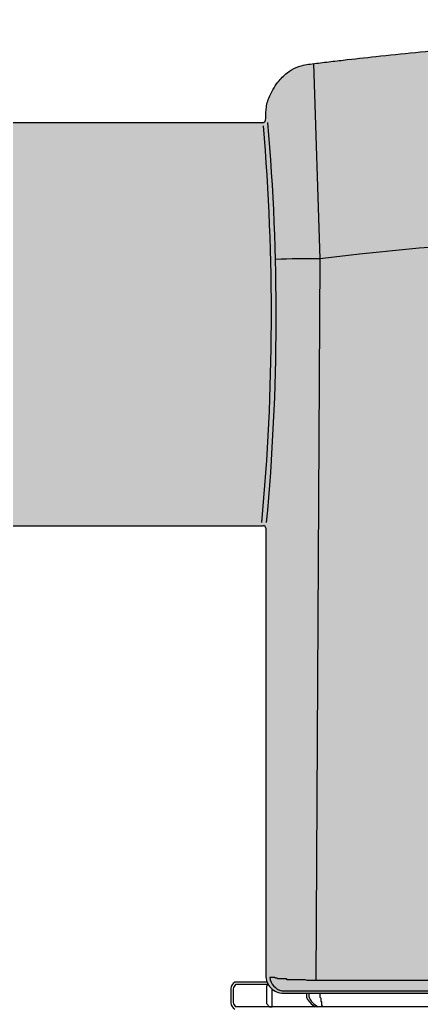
# Model space of a CAD drawing. Header units: millimetres. Extents: x 8076 to 10926, y 4783 to 8520.
# Drawn here: x 8438.7 to 8582.6, y 6090.6 to 6445 of the extents above; entities that cross this region are included whole.
import ezdxf

# ---------------------------------------------------------------- set-up
doc = ezdxf.new("R2010")
doc.units = ezdxf.units.MM

# ---------------------------------------------------------------- blocks, each defined once
blk = doc.blocks.new('747701')
at = {"linetype": 'Continuous', "true_color": 0xffa200}
h = blk.add_hatch(color=40, dxfattribs=at)
h.dxf.hatch_style = 1
edge = h.paths.add_edge_path(flags=17)
edge.add_spline(control_points=[(22.29795847482672, 111.4097741576305), (20.91423759124005, 111.3940860716521), (19.53085281884152, 111.371563397779), (15.48228544449114, 111.2815135533803), (12.8176566789524, 111.1888294176011), (8.823850627602383, 110.964291295984), (7.493105082818261, 110.875192285596), (4.833087134691709, 110.662576999849), (3.503082760777829, 110.5355835707682), (0.8540780294209753, 110.2656547433747), (-0.4648784410514963, 110.1282902816363), (-2.879016672417492, 109.8709904969851), (-3.973637219176226, 109.7514877577295), (-5.620476504653197, 109.5646850483265), (-6.170240891461731, 109.5011593613435), (-6.996654465476695, 109.4035797495342), (-7.272420148923743, 109.3706713647778), (-7.717323095544232, 109.316974796619), (-7.88523707706463, 109.2971910555618), (-8.05486476093985, 109.2763341873439)], knot_values=[7.241987234717627, 7.241987234717627, 7.241987234717627, 7.241987234717627, 11.38643229339518, 11.38643229339518, 19.36972215599192, 19.36972215599192, 23.36136708729029, 23.36136708729029, 27.35301201858866, 27.35301201858866, 31.34465694988703, 31.34465694988703, 34.65383162392254, 34.65383162392254, 36.30841896094029, 36.30841896094029, 37.13571262944916, 37.13571262944916, 37.64148139563903, 37.64148139563903, 37.64148139563903, 37.64148139563903], degree=3, periodic=0)
edge.add_line((-8.054864760910691, 109.2763341873472), (-7.402769525173298, 89.71348674261264))
edge.add_arc((24.81582937197177, -167.7279219061409), 259.4496425165193, 90.55604486067841, 97.13343596049862, ccw=False)
edge.add_line((22.29795847482671, 91.7095027806127), (22.29795847482671, 111.4097741576305))
edge = h.paths.add_edge_path()
edge.add_spline(control_points=[(-8.05486476093985, 109.2763341873439), (-8.145777140272306, 109.2651558969152), (-8.237181772157957, 109.2536693559999), (-8.329478545117446, 109.2416186908548)], knot_values=[6.970919205750215, 6.970919205750215, 6.970919205750215, 6.970919205750215, 7.241987234717623, 7.241987234717623, 7.241987234717623, 7.241987234717623], degree=3, periodic=0)
edge.add_spline(control_points=[(-8.329478545117446, 109.2416186908548), (-8.346658758518924, 109.239375568022), (-8.363869883244544, 109.2371128991471), (-8.516330826708717, 109.2169210748208), (-8.653348930529473, 109.1970693428717), (-8.79145377554189, 109.1727352810227)], knot_values=[6.524826181526256, 6.524826181526256, 6.524826181526256, 6.524826181526256, 6.575283054877857, 6.575283054877857, 6.970919205750216, 6.970919205750216, 6.970919205750216, 6.970919205750216], degree=3, periodic=0)
edge.add_spline(control_points=[(-8.79145377554189, 109.1727352810227), (-8.886706061722958, 109.1559518363652), (-8.982475310492688, 109.1370361481836), (-9.093119315807439, 109.1118311418843), (-9.107728581147546, 109.1084292335008), (-9.12235103770977, 109.1049483400502)], knot_values=[6.210496283883717, 6.210496283883717, 6.210496283883717, 6.210496283883717, 6.483370474959942, 6.483370474959942, 6.524826181526256, 6.524826181526256, 6.524826181526256, 6.524826181526256], degree=3, periodic=0)
edge.add_spline(control_points=[(-9.12235103770977, 109.1049483400502), (-9.237473234896315, 109.0775433619267), (-9.353413072767006, 109.0452425975263), (-9.468374211196137, 109.0074293967123)], knot_values=[5.884116649550291, 5.884116649550291, 5.884116649550291, 5.884116649550291, 6.210496283883716, 6.210496283883716, 6.210496283883716, 6.210496283883716], degree=3, periodic=0)
edge.add_spline(control_points=[(-9.468374211196137, 109.0074293967123), (-9.46837486436878, 109.0074291818697), (-9.468375517541393, 109.007428967027), (-9.468376170713974, 109.007428752184)], knot_values=[5.88411479516496, 5.88411479516496, 5.88411479516496, 5.88411479516496, 5.884116649550291, 5.884116649550291, 5.884116649550291, 5.884116649550291], degree=3, periodic=0)
edge.add_spline(control_points=[(-9.468376170713974, 109.007428752184), (-9.548472816938474, 108.9810831895022), (-9.628094368113006, 108.952061722967), (-9.706633279133948, 108.9201557936503)], knot_values=[5.656716937138535, 5.656716937138535, 5.656716937138535, 5.656716937138535, 5.884114795164959, 5.884114795164959, 5.884114795164959, 5.884114795164959], degree=3, periodic=0)
edge.add_spline(control_points=[(-9.706633279133948, 108.9201557936503), (-9.731941175277957, 108.9098746230174), (-9.757136655851934, 108.8992939451783), (-9.94796629848377, 108.816398232014), (-10.10783832112002, 108.7327480513274), (-10.26134263636608, 108.6397315754955)], knot_values=[5.098793152769496, 5.098793152769496, 5.098793152769496, 5.098793152769496, 5.172068441406588, 5.172068441406588, 5.656716937138535, 5.656716937138535, 5.656716937138535, 5.656716937138535], degree=3, periodic=0)
edge.add_spline(control_points=[(-10.26134263636608, 108.6397315754955), (-10.33293535289665, 108.5963497189253), (-10.4031429742903, 108.5509305184475), (-10.47191753330476, 108.5037048029832)], knot_values=[4.872758449339228, 4.872758449339228, 4.872758449339228, 4.872758449339228, 5.098793152769498, 5.098793152769498, 5.098793152769498, 5.098793152769498], degree=3, periodic=0)
edge.add_spline(control_points=[(-10.47191753330476, 108.5037048029832), (-10.54134621582446, 108.4560299177826), (-10.6093144462539, 108.4065139901916), (-10.70553262307636, 108.3325034492225), (-10.73497716225608, 108.3093044788912), (-10.76410907682256, 108.2858075793742)], knot_values=[4.542394018582452, 4.542394018582452, 4.542394018582452, 4.542394018582452, 4.770578566586527, 4.770578566586527, 4.872758449339227, 4.872758449339227, 4.872758449339227, 4.872758449339227], degree=3, periodic=0)
edge.add_spline(control_points=[(-10.76410907682256, 108.2858075793742), (-10.86163883863981, 108.2071430958536), (-10.95566463804004, 108.1251393593586), (-11.04628342318666, 108.0401713080915)], knot_values=[4.200309408776225, 4.200309408776225, 4.200309408776225, 4.200309408776225, 4.542394018582452, 4.542394018582452, 4.542394018582452, 4.542394018582452], degree=3, periodic=0)
edge.add_spline(control_points=[(-11.04628342318666, 108.0401713080915), (-11.13385327075969, 107.9580620711821), (-11.21824151035668, 107.8731846370125), (-11.29953563001226, 107.7858773575977)], knot_values=[3.869734494432131, 3.869734494432131, 3.869734494432131, 3.869734494432131, 4.200309408776225, 4.200309408776225, 4.200309408776225, 4.200309408776225], degree=3, periodic=0)
edge.add_spline(control_points=[(-11.29953563001226, 107.7858773575977), (-11.40929498930576, 107.667999322989), (-11.51341405116614, 107.5456919029139), (-11.61317031865544, 107.4184328304636), (-11.61423187683144, 107.4170773834051), (-11.61529281629832, 107.4157215097168)], knot_values=[3.4186048478958, 3.4186048478958, 3.4186048478958, 3.4186048478958, 3.864930989941936, 3.864930989941936, 3.869734494432131, 3.869734494432131, 3.869734494432131, 3.869734494432131], degree=3, periodic=0)
edge.add_spline(control_points=[(-11.61529281629832, 107.4157215097168), (-11.68968090375233, 107.3206540212779), (-11.76102732118503, 107.2234891543337), (-11.82948187540113, 107.1245027943151)], knot_values=[3.081805696522451, 3.081805696522451, 3.081805696522451, 3.081805696522451, 3.4186048478958, 3.4186048478958, 3.4186048478958, 3.4186048478958], degree=3, periodic=0)
edge.add_spline(control_points=[(-11.82948187540113, 107.1245027943151), (-11.91494160175569, 107.0009266884314), (-11.99589423998544, 106.8745117104468), (-12.0726312702472, 106.7457946525903)], knot_values=[2.661340416419136, 2.661340416419136, 2.661340416419136, 2.661340416419136, 3.081805696522451, 3.081805696522451, 3.081805696522451, 3.081805696522451], degree=3, periodic=0)
edge.add_spline(control_points=[(-12.0726312702472, 106.7457946525903), (-12.0909480232254, 106.715070521818), (-12.10902459046444, 106.6842152292395), (-12.17402734458796, 106.5713401543555), (-12.21986885042655, 106.4883173896415), (-12.26403605126925, 106.4040648752974)], knot_values=[2.295659635169941, 2.295659635169941, 2.295659635169941, 2.295659635169941, 2.396022636517375, 2.396022636517375, 2.661340416419135, 2.661340416419135, 2.661340416419135, 2.661340416419135], degree=3, periodic=0)
edge.add_spline(control_points=[(-12.26403605126925, 106.4040648752974), (-12.32218419534215, 106.2931425789075), (-12.37743027841752, 106.1800887661886), (-12.42896785081744, 106.0646686106122)], knot_values=[1.946356618531548, 1.946356618531548, 1.946356618531548, 1.946356618531548, 2.295659635169942, 2.295659635169942, 2.295659635169942, 2.295659635169942], degree=3, periodic=0)
edge.add_spline(control_points=[(-12.42896785081744, 106.0646686106122), (-12.46553075598354, 105.9827847343238), (-12.50022713959408, 105.8997098597242), (-12.54262899235962, 105.789802819314), (-12.55228408951916, 105.764135981869), (-12.56172309944584, 105.7383602400345)], knot_values=[1.623461906240871, 1.623461906240871, 1.623461906240871, 1.623461906240871, 1.87127204701501, 1.87127204701501, 1.946356618531548, 1.946356618531548, 1.946356618531548, 1.946356618531548], degree=3, periodic=0)
edge.add_spline(control_points=[(-12.56172309944584, 105.7383602400345), (-12.5951108438089, 105.6471860717879), (-12.62579493871845, 105.5546493089594), (-12.65327807792166, 105.4607771455716)], knot_values=[1.357872135822327, 1.357872135822327, 1.357872135822327, 1.357872135822327, 1.623461906240871, 1.623461906240871, 1.623461906240871, 1.623461906240871], degree=3, periodic=0)
edge.add_spline(control_points=[(-12.65327807792166, 105.4607771455716), (-12.67756720446334, 105.3778145393565), (-12.69935615383968, 105.2938088890348), (-12.72293416038769, 105.1879875644776), (-12.72736838891973, 105.1671602739518), (-12.73161293511814, 105.1463085415142)], knot_values=[1.065754139086438, 1.065754139086438, 1.065754139086438, 1.065754139086438, 1.300477818000097, 1.300477818000097, 1.357872135822327, 1.357872135822327, 1.357872135822327, 1.357872135822327], degree=3, periodic=0)
edge.add_spline(control_points=[(-12.73161293511814, 105.1463085415142), (-12.75416982513656, 105.0354956976196), (-12.77136970094529, 104.9239925645115), (-12.78450526935951, 104.8135171166205)], knot_values=[0.7607421886258994, 0.7607421886258994, 0.7607421886258994, 0.7607421886258994, 1.065754139086437, 1.065754139086437, 1.065754139086437, 1.065754139086437], degree=3, periodic=0)
edge.add_spline(control_points=[(-12.78450526935951, 104.8135171166205), (-12.79367791893364, 104.7363714204395), (-12.80086868369074, 104.6597268560702), (-12.81054684122227, 104.5302778059246), (-12.81387234366926, 104.4767471361075), (-12.81668866574126, 104.4236045942256)], knot_values=[0.395838121016814, 0.395838121016814, 0.395838121016814, 0.395838121016814, 0.6088298735827877, 0.6088298735827877, 0.7607421886258994, 0.7607421886258994, 0.7607421886258994, 0.7607421886258994], degree=3, periodic=0)
edge.add_spline(control_points=[(-12.81668866574126, 104.4236045942256), (-12.82402715990375, 104.2851310022812), (-12.8279084825583, 104.1492926745862), (-12.83177206084986, 104.016588203907)], knot_values=[0, 0, 0, 0, 0.3958381210168141, 0.3958381210168141, 0.3958381210168141, 0.3958381210168141], degree=3, periodic=0)
edge.add_spline(control_points=[(-12.83177206084986, 104.016588203907), (-12.8384957479584, 103.7856459862467), (-12.84041741301712, 103.3662294266128), (-13.07145748717346, 103.3662294266128)], knot_values=[0, 0, 0, 0, 0.6931202224690433, 0.6931202224690433, 0.6931202224690433, 0.6931202224690433], degree=3, periodic=0)
edge.add_line((-13.07145748717346, 103.3662294266128), (-43.02668471144034, 103.3662294266128))
edge.add_arc((-43.02668471143946, 103.8662294266128), 0.4999999999999982, 192.1588679799958, 269.99999999989905, ccw=False)
edge.add_arc((-55.78956961683321, 101.1163851869289), 12.5557602019511, 12.15886798001655, 88.16270613430257)
edge.add_line((-55.38701522117344, 113.6656905146128), (-55.38701522117344, 83.16655081861272))
edge.add_line((-55.38701522117344, 83.16655081861272), (-55.38701522117344, 52.66741112261268))
edge.add_arc((-55.78956961683409, 65.21671645029649), 12.5557602019511, 271.8372938657015, 347.8411320199844)
edge.add_arc((-43.02668471144034, 62.46687221061263), 0.5000000000000026, 90, 167.8411320199826, ccw=False)
edge.add_line((-43.02668471144034, 62.96687221061263), (-13.08194114517323, 62.96687221061266))
edge.add_arc((-13.08194114517323, 62.71687221061266), 0.25, 0, 90, ccw=False)
edge.add_line((-12.83194114517323, 62.71687221061266), (-12.83194114517346, 18.09641157156534))
edge.add_arc((-11.03552543792102, 17.89681289109006), 1.807470339040378, 173.6599048115054, 263.6601078271161)
edge.add_line((-11.23511775317173, 16.10039647661273), (55.59152213282675, 16.10039647661269))
edge.add_line((55.59152213282675, 16.10039647661269), (55.59152213282675, 16.3399241346127))
edge.add_line((55.59152213282675, 16.3399241346127), (-11.23511775317242, 16.33992413461274))
edge.add_arc((-10.85705256742563, 17.88051863153406), 1.586305357936487, 186.6355978174924, 256.2119651503275, ccw=False)
edge.add_line((-12.43273152517327, 17.69721421061271), (-11.95368752517356, 17.69721421061271))
edge.add_line((-11.95368752517356, 17.69721421061271), (-11.87384182917343, 17.61737417261273))
edge.add_line((-11.87384182917343, 17.61737417261273), (-11.71416552517327, 17.61737417261273))
edge.add_line((-11.71416552517327, 17.61737417261273), (-11.63432548717332, 17.53752847661272))
edge.add_line((-11.63432548717332, 17.53752847661272), (-10.75607752517339, 17.53752847661274))
edge.add_line((-10.75607752517339, 17.53752847661274), (-10.67623748717324, 17.45768843861272))
edge.add_line((-10.67623748717324, 17.45768843861272), (-8.839907183173375, 17.45768843861271))
edge.add_line((-8.839907183173375, 17.45768843861271), (-8.680221449173379, 17.37784651461274))
edge.add_line((-8.680221449173379, 17.37784651461274), (-7.801973487173198, 17.37784651461274))
edge.add_line((-7.801973487173198, 17.37784651461274), (-7.402769525161215, 89.71348674225023))
edge.add_line((-7.402769525161215, 89.71348674225023), (-8.054864760910702, 109.2763341873476))
edge = h.paths.add_edge_path()
edge.add_spline(control_points=[(56.38992439882667, 109.3306468956756), (56.29175171671123, 109.3500409222981), (56.19359386985288, 109.3688293407492), (55.32591594417238, 109.5303734608665), (54.5550857010179, 109.6398878439725), (52.29595627829997, 109.9013281646963), (50.81020790132163, 109.9990648374519), (48.13518643351142, 110.2055120463827), (46.93988946022102, 110.3025560844566), (44.4785134419418, 110.5068628274878), (43.21242578736121, 110.6143905487988), (40.67934426298677, 110.8281455314305), (39.41289838987097, 110.9370545733793), (36.87230249503602, 111.1307245191036), (35.59882157589129, 111.2090074130344), (32.74550369376664, 111.3401554873486), (31.16454327484519, 111.3847818734558), (27.676632592906, 111.4389937826324), (25.76963270292424, 111.4394657546324), (23.34167684761384, 111.420634850482), (22.8197937598464, 111.4156905219168), (22.29795847482672, 111.4097741576305)], knot_values=[37.64148139563903, 37.64148139563903, 37.64148139563903, 37.64148139563903, 37.93546326224994, 37.93546326224994, 40.24173540094654, 40.24173540094654, 44.69675848509678, 44.69675848509678, 48.29677886815042, 48.29677886815042, 52.10954257120196, 52.10954257120196, 55.92230627425349, 55.92230627425349, 59.73506997730503, 59.73506997730503, 64.46740377273697, 64.46740377273697, 70.17482131675965, 70.17482131675965, 71.73779380210476, 71.73779380210476, 71.73779380210476, 71.73779380210476], degree=3, periodic=0)
edge.add_line((22.29795847482671, 111.4097741576305), (22.29795847482671, 91.70950278061264))
edge.add_arc((24.81582937197178, -167.727921906141), 259.4496425165193, 83.00998155469739, 90.55604486067841, ccw=False)
edge.add_line((56.38992439882179, 89.7933267806132), (56.38992439882666, 109.3306468956756))
edge = h.paths.add_edge_path()
edge.add_spline(control_points=[(52.39789043682674, 17.37784651461274), (53.12672060027288, 23.88009785688922), (54.71561649607955, 38.05541741610809), (55.93134312767849, 57.88218046182387), (56.4175118272381, 75.52445737861295), (56.49514487135696, 85.45659339414458), (56.38992439882657, 89.79332678061259)], knot_values=[0, 0, 0, 0, 19.62692706172081, 42.78794350142228, 59.56132079720447, 72.57534977820467, 72.57534977820467, 72.57534977820467, 72.57534977820467], degree=3, periodic=0)
edge.add_arc((24.81582937197103, -167.727921906141), 259.4496425165193, 83.0099815546962, 90.55604486067824)
edge.add_arc((24.81582937197178, -167.727921906141), 259.4496425165193, 90.5560448606784, 97.13343596049549)
edge.add_line((-7.402769525159208, 89.71348674261435), (-7.801973487173198, 17.37784651461276))
edge.add_line((-7.801973487173198, 17.37784651461276), (52.39789043682674, 17.37784651461274))
edge = h.paths.add_edge_path()
edge.add_spline(control_points=[(64.74975268901765, 55.94406186569478), (64.76575314588958, 56.26339815939086), (64.78140886763629, 56.58274673720886), (64.97332355590049, 60.58541170339099), (65.10713210864981, 64.27022714894365), (65.29685141505513, 70.82900103584008), (65.36698871086253, 73.70259560425377), (65.46445498754576, 79.45257780886969), (65.48931204870439, 82.32861638936505), (65.46422552593778, 86.67482297646578), (65.44466938035785, 88.14484179895157), (65.41241205839, 89.61429485072401)], knot_values=[38.67428484795831, 38.67428484795831, 38.67428484795831, 38.67428484795831, 39.63267095754308, 39.63267095754308, 50.68613412014133, 50.68613412014133, 59.30468373543507, 59.30468373543507, 67.92323335072881, 67.92323335072881, 72.32562954888849, 72.32562954888849, 72.32562954888849, 72.32562954888849], degree=3, periodic=0)
edge.add_arc((57.90689643682492, -61.19541876610603), 150.9963658037366, 87.15084765552756, 90.57562681790628)
edge.add_spline(control_points=[(56.38992439882657, 89.79332678061259), (56.49514487135696, 85.45659339414458), (56.41751182723807, 75.52445737861295), (55.93134312767852, 57.88218046182386), (54.71561649607955, 38.0554174161081), (53.12672060027288, 23.88009785688922), (52.39789043682674, 17.37784651461274)], knot_values=[0, 0, 0, 0, 13.01402898100019, 29.78740627678239, 52.94842271648386, 72.57534977820467, 72.57534977820467, 72.57534977820467, 72.57534977820467], degree=3, periodic=0)
edge.add_line((52.39789043682674, 17.37784651461274), (-7.8019734871732, 17.37784651461276))
edge.add_line((-7.801973487173198, 17.37784651461276), (-8.68022144917338, 17.37784651461277))
edge.add_line((-8.68022144917338, 17.37784651461277), (-8.839907183173379, 17.45768843861271))
edge.add_line((-8.839907183173379, 17.45768843861271), (-10.67623748717323, 17.45768843861271))
edge.add_line((-10.67623748717323, 17.45768843861271), (-10.75607752517339, 17.53752847661275))
edge.add_line((-10.75607752517339, 17.53752847661275), (-11.63432548717331, 17.53752847661271))
edge.add_line((-11.63432548717331, 17.53752847661271), (-11.71416552517325, 17.61737417261271))
edge.add_line((-11.71416552517325, 17.61737417261271), (-11.87384182917344, 17.61737417261274))
edge.add_line((-11.87384182917344, 17.61737417261274), (-11.95368752517356, 17.69721421061271))
edge.add_line((-11.95368752517356, 17.69721421061271), (-12.43273152517327, 17.69721421061271))
edge.add_arc((-10.85705256742563, 17.88051863153406), 1.586305357936485, 186.6355978174924, 256.2119651503276)
edge.add_line((-11.23511775317242, 16.33992413461274), (55.59152213282676, 16.33992413461269))
edge.add_line((55.59152213282675, 16.33992413461269), (55.59152213282676, 16.10039647661267))
edge.add_line((55.59152213282676, 16.10039647661267), (59.42387036082629, 16.10039647661267))
edge.add_arc((59.38149237961501, 18.023939539796), 1.924009825653786, 271.2620911827418, 342.8839652534274)
edge.add_spline(control_points=[(61.22028913285237, 17.45768843869661), (61.66358299912588, 21.07249655191342), (62.10996500191698, 24.7371365279072), (63.15758543448703, 34.21388961436894), (63.70038052706957, 40.03214025147444), (64.37442451019236, 49.21802245716311), (64.58121326279888, 52.5803606825856), (64.74975268901765, 55.94406186569478)], knot_values=[0, 0, 0, 0, 11.07061642243587, 11.07061642243587, 28.57920779494484, 28.57920779494484, 38.67428484795831, 38.67428484795831, 38.67428484795831, 38.67428484795831], degree=3, periodic=0)
at = {"linetype": 'Continuous'}
for p, q in [((-8.05486476091118, 109.2763341873619), (-7.402769525173312, 89.71348674261286)), ((-43.02668471144034, 103.3662294266128), (-13.07145748717346, 103.3662294266128)), ((-7.402769525159215, 89.71348674261269), (-7.8019734871732, 17.37784651461274)), ((-43.02668471144034, 62.96687221061266), (-13.08194114517323, 62.96687221061266)), ((-12.83194114517323, 62.71687221061266), (-12.83194114517346, 18.09641157156535)), ((-12.7107508972116, 17.21816078061271), (-15.94572148717339, 17.21816078061271)), ((-12.58470654737835, 16.96569156891387), (-15.8598553823349, 16.96569156891387)), ((-12.58470654737835, 16.96569156891387), (-12.75209544917334, 16.81896247661274)), ((-11.95368752517356, 17.69721421061271), (-12.43273152517327, 17.69721421061271)), ((-11.87384182917344, 17.61737417261273), (-11.95368752517356, 17.69721421061271)), ((-11.71416552517326, 17.61737417261273), (-11.87384182917344, 17.61737417261273)), ((-11.63432548717333, 17.53752847661272), (-11.71416552517326, 17.61737417261273)), ((-10.7560775251734, 17.53752847661272), (-11.63432548717333, 17.53752847661272)), ((-10.67623748717324, 17.45768843861271), (-10.7560775251734, 17.53752847661272)), ((-8.839907183173409, 17.45768843861271), (-10.67623748717324, 17.45768843861271)), ((-8.68022144917336, 17.37784651461274), (-8.839907183173409, 17.45768843861271)), ((59.66338858882671, 17.37784651461274), (-8.68022144917336, 17.37784651461274)), ((-16.34492544917339, 16.57943481861273), (-16.34492544917339, 15.14230281857041)), ((-16.09245623747472, 16.55849598011244), (-16.09245623747461, 15.16324165711283)), ((-12.75209544917334, 16.81896247661274), (-12.75209544917334, 16.18023651461274)), ((-12.75209544917334, 16.18023651461274), (-12.75209544917334, 15.06249107194918)), ((-12.19320575317329, 14.75604606831159), (-12.19320575317317, 16.5087475777174)), ((-11.2351177531732, 16.33992413461274), (59.42387036082653, 16.33992413461269)), ((-11.2351177531732, 16.10039647661273), (59.42387036082653, 16.10039647661267)), ((-8.760061487173175, 16.10039647661272), (-8.760061487173289, 15.70119817261275)), ((-8.52053382917336, 16.10039647661272), (-8.520533829173473, 15.78103821061273)), ((-7.402769525173539, 16.10039647661272), (-7.402769525173426, 15.70119817261275)), ((-12.75209544917334, 15.06249107194918), (-12.44567216176881, 14.75604606831159)), ((-7.402769525173426, 15.70119817261275), (-7.322929487173496, 15.62135813461273)), ((-7.322929487173496, 15.62135813461273), (-7.322929487173496, 15.30198478061271)), ((-7.322929487173496, 15.30198478061271), (-7.243083791173603, 15.22214474261276)), ((-7.243083791173603, 15.22214474261276), (-7.243083791173603, 14.9027864766127)), ((-7.243083791173603, 14.9027864766127), (-7.16325318317331, 14.82294643861272)), ((64.13447409483786, 14.75604606831159), (-15.8598553823349, 14.75604606831159)), ((-12.44567216176881, 14.75604606831159), (-12.19320575317329, 14.75604606831159)), ((-7.163253183173197, 14.75604606831159), (-7.5898217834756, 14.75604606831158)), ((-7.16325318317331, 14.82294643861272), (-7.163253183173197, 14.75604606831159))]:
    blk.add_line(p, q, dxfattribs=at)
for centre, radius, start, end in [((-237.7256239781809, 84.06842760192437), 225.933420408354, 354.7222604800368, 4.901223319895377), ((-237.7256239781809, 84.06842760192437), 225.4543764083538, 354.7110144460705, 4.828795327241687), ((24.81582937197152, -167.727921906141), 259.4496425165193, 83.00998155469631, 97.1334359604965), ((-8.360857525166125, -0.5144726678110487), 90.23304600857067, 89.39162609762158, 92.22317406372485), ((-13.08194114517323, 62.71687221061266), 0.25, 0, 90), ((-11.03552543792102, 17.89681289109006), 1.80747033904038, 173.6599048115054, 263.6601078270749), ((-15.40014932688439, 16.4330636862676), 0.9560472946624723, 124.7958399241489, 171.1933632452474), ((-15.40014932688439, 16.4330636862676), 0.7035780829636409, 130.7971642956995, 169.7305423041223), ((-10.85705256742563, 17.88051863153407), 1.586305357936487, 186.6355978174927, 256.2119651502981), ((-15.40014932688439, 15.28867395095786), 0.9560472946624723, 188.8066367572583, 235.2041600758511), ((-15.40014932688439, 15.28867395095786), 0.7035780829636409, 190.2694576958948, 229.202835704301), ((-6.752643458563512, 16.68590640738724), 2.235928766580065, 206.1295540814487, 239.6679865377371), ((-6.786006511405049, 16.42097342503718), 1.848810994868156, 200.2509973732069, 244.2290749465757)]:
    blk.add_arc(centre, radius, start, end, dxfattribs=at)
blk.add_open_spline([(-12.83177206084986, 104.016588203907), (-12.82642574228782, 104.2002211786566), (-12.82104544628658, 104.3898549569473), (-12.79125677396928, 104.7882898164762), (-12.76474430162625, 105.0003379208667), (-12.67185897134959, 105.4172200123106), (-12.60832909957014, 105.6195059132316), (-12.41951643257551, 106.1089147495876), (-12.28016909921507, 106.3870286022774), (-11.97356077282041, 106.9194435478979), (-11.80281361133598, 107.1765048781619), (-11.34207730189746, 107.7642661974155), (-11.03143562796481, 108.0818204858596), (-10.40232896187501, 108.5657261908124), (-10.10332532754137, 108.7489108263226), (-9.55354524123993, 108.9877333263752), (-9.313842310757082, 109.0615498413994), (-8.843211534733086, 109.1687608162783), (-8.60959087418621, 109.2045697771538), (-8.098370840946359, 109.2722754128969), (-7.824630429942204, 109.3040235773942), (-7.272420148923743, 109.3706713647778), (-6.996654465476695, 109.4035797495342), (-6.170240891461731, 109.5011593613435), (-5.620476504653197, 109.5646850483265), (-3.973637219176226, 109.7514877577295), (-2.879016672417492, 109.8709904969851), (-0.4648784410514963, 110.1282902816363), (0.8540780294209753, 110.2656547433747), (3.503082760777829, 110.5355835707682), (4.833087134691709, 110.662576999849), (7.493105082818261, 110.875192285596), (8.823850627602383, 110.964291295984), (12.8176566789524, 111.1888294176011), (15.48228544449114, 111.2815135533803), (20.05261549359091, 111.3831686505338), (21.95763423001256, 111.4099003991883), (25.76963270292424, 111.4394657546324), (27.676632592906, 111.4389937826324), (31.16454327484519, 111.3847818734558), (32.74550369376664, 111.3401554873486), (35.59882157589129, 111.2090074130344), (36.87230249503602, 111.1307245191036), (39.41289838987097, 110.9370545733793), (40.67934426298677, 110.8281455314305), (43.21242578736121, 110.6143905487988), (44.4785134419418, 110.5068628274878), (46.93988946022102, 110.3025560844566), (48.13518643351142, 110.2055120463827), (50.81020790132163, 109.9990648374519), (52.29595627829997, 109.9013281646963), (54.5550857010179, 109.6398878439725), (55.32591594417238, 109.5303734608665), (56.92569130200525, 109.2325275725274), (57.76012248795143, 109.0404029903815), (59.16211757478197, 108.558757692979), (59.74116789836683, 108.3079601652221), (60.84079627184235, 107.6857728724855), (61.36120686107881, 107.3167582759621), (62.30487688322717, 106.4730377315156), (62.72826351137167, 106.0015536083602), (63.5430525034393, 104.9156094869051), (63.92000588065378, 104.2902818911447), (64.4431245160655, 103.2461208754208), (64.62518177613094, 102.8389891992954), (64.89586672284793, 102.088749859677), (64.99570457716766, 101.7518237543156), (65.17447805738414, 100.9075359248101), (65.21860649705434, 100.4051452389905), (65.25133798440481, 99.92015887514044)], degree=3, knots=[0, 0, 0, 0, 0.5477504360599257, 0.5477504360599257, 1.123148456908667, 1.123148456908667, 1.698546477757409, 1.698546477757409, 2.560977415071702, 2.560977415071702, 3.423408352385995, 3.423408352385995, 4.644573901335152, 4.644573901335152, 5.583441648501444, 5.583441648501444, 6.25195199045003, 6.25195199045003, 6.920462332398615, 6.920462332398615, 7.747756000907491, 7.747756000907491, 8.575049669416366, 8.575049669416366, 10.22963700643412, 10.22963700643412, 13.53881168046962, 13.53881168046962, 17.53045661176799, 17.53045661176799, 21.52210154306636, 21.52210154306636, 25.51374647436473, 25.51374647436473, 33.49703633696147, 33.49703633696147, 39.20445388098415, 39.20445388098415, 44.91187142500682, 44.91187142500682, 49.64420522043876, 49.64420522043876, 53.4569689234903, 53.4569689234903, 57.26973262654184, 57.26973262654184, 61.08249632959338, 61.08249632959338, 64.68251671264701, 64.68251671264701, 69.13753979679726, 69.13753979679726, 71.44381193549386, 71.44381193549386, 73.93174068479921, 73.93174068479921, 75.74042291531525, 75.74042291531525, 77.54910514583129, 77.54910514583129, 79.35778737634733, 79.35778737634733, 81.44020803997645, 81.44020803997645, 82.7221825527331, 82.7221825527331, 83.72175610559889, 83.72175610559889, 85.16287902150965, 85.16287902150965, 85.16287902150965, 85.16287902150965], dxfattribs=at)
blk.add_open_spline([(-13.07145748717346, 103.3662294266128), (-12.84041741301712, 103.3662294266128), (-12.8384957479584, 103.7856459862467), (-12.83177206084986, 104.016588203907)], degree=3, dxfattribs=at)
blk = doc.blocks.new('747701_QUATTRO_10_Sin_[CAD07180375]')
at = {"linetype": 'Continuous'}
blk.add_blockref('747701', (71.30750123544203, -0.1624001999152824), dxfattribs=at)

msp = doc.modelspace()

# ---------------------------------------------------------------- block references
at = {"xscale": 3.573873079973572, "yscale": 3.573873079973572, "zscale": 3.573873079973572}
msp.add_blockref('747701_QUATTRO_10_Sin_[CAD07180375]', (8317.928556788855, 6039.346877645114), dxfattribs=at)

doc.saveas('drawing.dxf')
